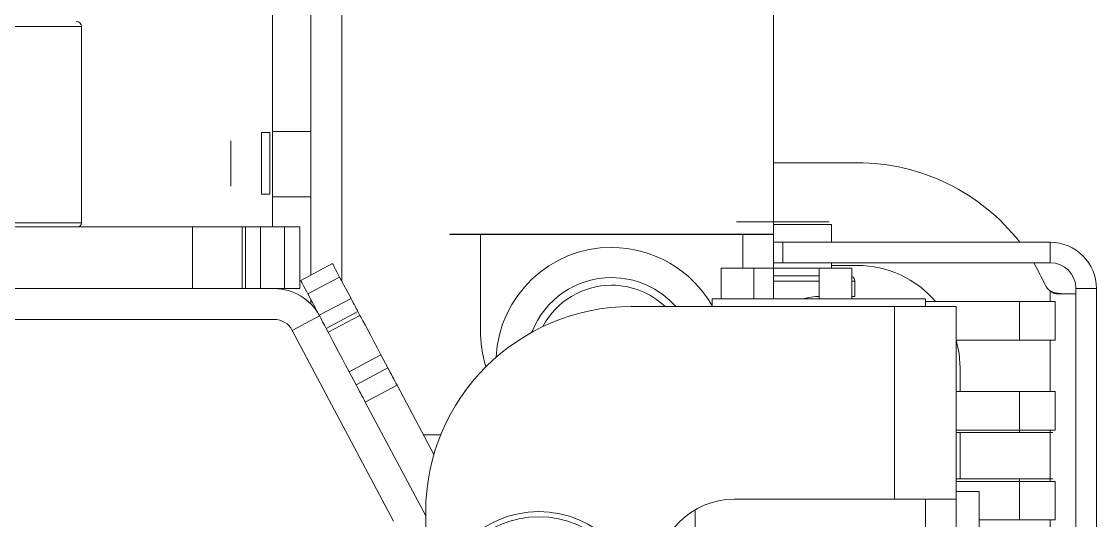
# Model space of a CAD drawing. Header units: millimetres. Extents: x 157 to 416, y 629 to 713.
# Drawn here: x 169.926 to 174.109, y 655.576 to 657.519 of the extents above; entities that cross this region are included whole.
import ezdxf

# ---------------------------------------------------------------- set-up
doc = ezdxf.new("R2010")
doc.units = ezdxf.units.MM

msp = doc.modelspace()

# ---------------------------------------------------------------- linework, layer by layer
at = {"color": 7, "linetype": 'Continuous', "lineweight": 15}
for p, q in [((172.8522, 656.6905), (172.8522, 660.2407)), ((170.9022, 657.6191), (170.9022, 657.0911)), ((171.0522, 656.5324), (171.0522, 657.6191)), ((170.1594, 656.7351), (170.1594, 657.4991)), ((170.8922, 657.0865), (170.8602, 657.0865)), ((170.8602, 657.0865), (170.8602, 656.8465)), ((170.8922, 657.0865), (170.8922, 656.8465)), ((171.0522, 657.0911), (170.9022, 657.0911)), ((170.9022, 657.0911), (170.9022, 656.8365)), ((171.052, 657.067), (171.052, 656.7531)), ((172.8522, 656.9691), (173.1783, 656.9691)), ((171.0521, 656.8931), (171.0521, 656.9283)), ((171.0521, 656.6888), (171.0521, 656.8931)), ((170.8602, 656.8465), (170.8922, 656.8465)), ((170.9022, 656.8365), (171.0522, 656.8365)), ((170.9022, 656.8365), (170.9022, 656.7191)), ((165.1892, 656.7191), (170.5917, 656.7191)), ((170.5917, 656.7191), (170.7849, 656.7191)), ((170.5917, 656.7191), (170.5917, 656.4791)), ((170.7849, 656.7191), (170.7975, 656.7191)), ((170.7849, 656.7191), (170.7849, 656.4791)), ((170.7975, 656.7191), (170.8555, 656.7191)), ((170.7975, 656.7191), (170.7975, 656.4791)), ((170.8555, 656.7191), (170.8555, 656.4791)), ((170.8555, 656.7191), (170.9494, 656.7191)), ((170.9494, 656.7191), (170.9494, 656.4791)), ((170.9494, 656.7191), (171.0094, 656.7191)), ((171.0094, 656.7191), (171.0094, 656.4791)), ((171.052, 656.7531), (171.052, 656.5323)), ((172.7083, 656.7386), (173.0683, 656.7386)), ((172.8522, 656.7286), (173.0783, 656.7286)), ((173.0783, 656.6596), (173.0783, 656.7286)), ((171.0521, 656.5324), (171.0521, 656.6888)), ((172.8522, 656.6905), (171.5922, 656.6905)), ((171.5922, 656.6895), (171.5922, 656.6905)), ((171.5922, 656.6895), (171.7122, 656.6895)), ((171.7122, 656.6895), (171.7122, 656.6905)), ((171.7122, 656.6895), (171.7122, 656.3195)), ((171.7122, 656.6895), (172.7322, 656.6895)), ((172.7322, 656.5591), (172.7322, 656.6895)), ((172.7322, 656.6895), (172.8522, 656.6895)), ((172.8522, 656.6895), (172.8522, 656.6905)), ((172.8522, 656.6895), (172.8522, 656.4391)), ((172.8522, 656.6596), (172.8883, 656.6596)), ((172.8883, 656.6596), (172.8883, 656.5796)), ((172.8883, 656.6596), (173.9288, 656.6596)), ((173.9288, 656.6596), (173.9288, 656.5796)), ((171.136, 656.5769), (171.0124, 656.5113)), ((172.6491, 656.5591), (172.6491, 656.4391)), ((172.6491, 656.5591), (172.7762, 656.5591)), ((172.7762, 656.5591), (172.7762, 656.4391)), ((172.7762, 656.5591), (173.0302, 656.5591)), ((172.8522, 656.5796), (172.8883, 656.5796)), ((172.8883, 656.5796), (173.9288, 656.5796)), ((173.0302, 656.5591), (173.1572, 656.5591)), ((173.0302, 656.5591), (173.0302, 656.4391)), ((173.0783, 656.5591), (173.0783, 656.5796)), ((173.0783, 656.5691), (173.1783, 656.5691)), ((173.1572, 656.5591), (173.1572, 656.4391)), ((171.1641, 656.5239), (171.0405, 656.4583)), ((171.1641, 656.5239), (171.2082, 656.4409)), ((172.8522, 656.5286), (173.0302, 656.5286)), ((173.1683, 656.4486), (173.1683, 656.5086)), ((166.7365, 656.4791), (170.5917, 656.4791)), ((170.5917, 656.4791), (170.7849, 656.4791)), ((170.7849, 656.4791), (170.7975, 656.4791)), ((170.7975, 656.4791), (170.8555, 656.4791)), ((170.8555, 656.4791), (170.9494, 656.4791)), ((170.9494, 656.4791), (171.0094, 656.4791)), ((174.0288, 656.4796), (174.0288, 655.4778)), ((174.1088, 656.4796), (174.0288, 656.4796)), ((174.1088, 656.4796), (174.1088, 655.4677)), ((171.0405, 656.4583), (171.0845, 656.3753)), ((171.052, 656.4367), (171.052, 656.4191)), ((171.0521, 656.419), (171.0521, 656.4365)), ((171.0522, 656.4189), (171.0522, 656.4363)), ((171.2082, 656.4409), (171.0845, 656.3753)), ((173.4432, 656.4391), (172.6132, 656.4391)), ((172.6132, 656.4391), (172.6132, 656.4091)), ((173.0243, 656.4486), (173.0302, 656.4486)), ((173.1572, 656.4486), (173.1683, 656.4486)), ((173.4432, 656.4091), (173.4432, 656.4391)), ((173.8096, 656.4286), (173.4432, 656.4286)), ((173.8096, 656.4286), (173.8096, 656.2786)), ((173.9483, 656.4286), (173.8096, 656.4286)), ((173.9483, 656.2786), (173.9483, 656.4286)), ((173.9561, 656.4591), (174.0276, 656.4591)), ((171.2354, 656.3897), (171.1117, 656.3241)), ((171.2354, 656.3897), (171.2432, 656.375)), ((173.3232, 656.4091), (172.2988, 656.4091)), ((173.5632, 656.4091), (173.3232, 656.4091)), ((173.3232, 655.6591), (173.3232, 656.4091)), ((173.5632, 655.6591), (173.5632, 656.4091)), ((170.9092, 656.3591), (166.8711, 656.3591)), ((171.0858, 656.3729), (170.9798, 656.3166)), ((171.2432, 656.375), (171.1195, 656.3094)), ((171.374, 655.5741), (170.9798, 656.3166)), ((171.1117, 656.3241), (171.1195, 656.3094)), ((173.5632, 656.2786), (173.8096, 656.2786)), ((173.8096, 656.2786), (173.9483, 656.2786)), ((171.3247, 656.2215), (171.201, 656.1558)), ((171.3247, 656.2215), (171.3517, 656.1705)), ((171.201, 656.1558), (171.2281, 656.1049)), ((171.3517, 656.1705), (171.2281, 656.1049)), ((173.5783, 656.1691), (173.5783, 656.0786)), ((171.3874, 656.1033), (171.2637, 656.0377)), ((171.3874, 656.1033), (171.5308, 655.8331)), ((173.8096, 656.0786), (173.5632, 656.0786)), ((173.8096, 656.0786), (173.8096, 655.9286)), ((173.9483, 656.0786), (173.8096, 656.0786)), ((173.9483, 655.9286), (173.9483, 656.0786)), ((171.2637, 656.0377), (171.4988, 655.5948)), ((173.8096, 655.9286), (173.9483, 655.9286)), ((173.8083, 655.9186), (173.5632, 655.9186)), ((173.5783, 655.9186), (173.5783, 655.7386)), ((173.9383, 655.9186), (173.8083, 655.9186)), ((173.5632, 655.7386), (173.8083, 655.7386)), ((173.8083, 655.7386), (173.9383, 655.7386)), ((173.8096, 655.7286), (173.8096, 655.5786)), ((173.9483, 655.7286), (173.8096, 655.7286)), ((173.9483, 655.5786), (173.9483, 655.7286)), ((173.6522, 655.6895), (173.5632, 655.6895)), ((173.6522, 655.5295), (173.6522, 655.6895)), ((173.3232, 655.6591), (172.6988, 655.6591)), ((173.5632, 655.6591), (173.3232, 655.6591)), ((173.4432, 655.499), (173.4432, 655.6591)), ((173.5632, 655.4539), (173.5632, 655.6591)), ((171.4988, 655.6091), (171.4988, 653.8466)), ((172.5467, 655.6177), (172.5467, 653.4591)), ((173.6522, 655.5786), (173.8096, 655.5786)), ((173.8096, 655.5786), (173.9483, 655.5786))]:
    msp.add_line(p, q, dxfattribs=at)
at = {"color": 8, "linetype": 'Continuous', "lineweight": 15}
for p, q in [((171.1722, 657.9031), (171.1722, 656.5088)), ((163.8594, 657.4991), (170.1594, 657.4991)), ((163.8594, 656.7351), (170.1594, 656.7351)), ((172.8883, 656.5086), (172.8522, 656.5086)), ((173.0302, 656.5086), (172.8883, 656.5086)), ((173.1683, 656.5086), (173.1572, 656.5086)), ((173.9288, 656.4704), (173.9288, 656.4286)), ((173.9288, 656.2786), (173.9288, 656.0786)), ((173.5632, 655.9286), (173.8096, 655.9286)), ((173.9288, 655.9286), (173.9288, 655.7286)), ((171.4903, 655.9095), (171.5573, 655.9095)), ((173.8096, 655.7286), (173.5632, 655.7286)), ((173.9288, 655.5786), (173.9288, 655.4526))]:
    msp.add_line(p, q, dxfattribs=at)
at = {"color": 7, "linetype": 'Continuous', "lineweight": 15, "flags": 128}
for points in [[(171.136, 656.5769), (171.1366, 656.5759), (171.1382, 656.5729), (171.1408, 656.568), (171.1443, 656.5614), (171.1485, 656.5534), (171.1534, 656.5442), (171.1587, 656.5343), (171.1641, 656.5239)], [(173.8649, 656.5796), (173.8745, 656.5632), (173.909, 656.4947)], [(171.0124, 656.5113), (171.0129, 656.5103), (171.0145, 656.5072), (171.0171, 656.5023), (171.0206, 656.4958), (171.0249, 656.4877), (171.0297, 656.4786), (171.035, 656.4686), (171.0405, 656.4583)], [(171.2082, 656.4409), (171.2128, 656.4323), (171.2172, 656.4239), (171.2215, 656.4159), (171.2253, 656.4087), (171.2287, 656.4022), (171.2316, 656.3969), (171.2338, 656.3927), (171.2354, 656.3897)], [(171.0845, 656.3753), (171.0891, 656.3667), (171.0936, 656.3583), (171.0978, 656.3503), (171.1017, 656.343), (171.1051, 656.3366), (171.1079, 656.3312), (171.1102, 656.327), (171.1117, 656.3241)], [(171.2432, 656.375), (171.2478, 656.3663), (171.2545, 656.3537), (171.2631, 656.3375), (171.2733, 656.3182), (171.2849, 656.2964), (171.2976, 656.2726), (171.3109, 656.2474), (171.3247, 656.2215)], [(171.1195, 656.3094), (171.1242, 656.3006), (171.1309, 656.288), (171.1394, 656.2719), (171.1497, 656.2526), (171.1613, 656.2308), (171.1739, 656.2069), (171.1873, 656.1817), (171.201, 656.1558)], [(173.5632, 656.2779), (173.5742, 656.226), (173.5783, 656.1691)], [(171.3517, 656.1705), (171.3563, 656.1619), (171.3609, 656.1532), (171.3655, 656.1446), (171.37, 656.1361), (171.3745, 656.1277), (171.3789, 656.1194), (171.3832, 656.1113), (171.3874, 656.1033)], [(171.2281, 656.1049), (171.2327, 656.0962), (171.2373, 656.0876), (171.2418, 656.079), (171.2463, 656.0705), (171.2508, 656.0621), (171.2552, 656.0538), (171.2595, 656.0456), (171.2637, 656.0377)]]:
    msp.add_lwpolyline(points, dxfattribs=at)
at = {"color": 7, "linetype": 'Continuous', "lineweight": 15}
for centre, radius, start, end in [((170.1394, 657.4991), 0.02, 0, 90), ((173.1783, 656.1691), 0.8, 37.8192, 90), ((170.1434, 656.7351), 0.016, 270, 0), ((172.2222, 656.1895), 0.45, 90, 177.156), ((172.2222, 656.1895), 0.45, 29.6673, 90), ((173.9288, 656.4796), 0.18, 0, 90), ((173.1783, 656.1691), 0.4, 40.4404, 90), ((173.9288, 656.4796), 0.1, 0, 90), ((172.2222, 656.1895), 0.3325, 90, 158.8533), ((172.2222, 656.1895), 0.3325, 41.3453, 90), ((173.1483, 656.5086), 0.02, 0, 63.4518), ((170.9092, 656.2791), 0.2, 27.9591, 90), ((172.2222, 656.1895), 0.3029, 90, 152.1001), ((172.2222, 656.1895), 0.3029, 46.4776, 90), ((173.9638, 656.5191), 0.06, 204.0151, 234.2912), ((172.2988, 655.6091), 0.8, 90, 180), ((170.9092, 656.2791), 0.08, 27.9591, 90), ((172.2222, 656.3195), 0.51, 180, 196.4802), ((173.7899, 655.9261), 0.0199, 337.7202, 7.0894), ((173.7899, 655.731), 0.0199, 352.915, 22.2736), ((172.6988, 655.3591), 0.3, 90, 180), ((171.9388, 655.211), 0.4, 360, 180), ((171.9388, 655.211), 0.38, 360, 180)]:
    msp.add_arc(centre, radius, start, end, dxfattribs=at)
for points, knots in [([(170.7402, 657.0545), (170.7402, 657.0533), (170.7402, 657.0516), (170.7402, 657.0406), (170.7402, 657.0293), (170.7402, 657.0152), (170.7402, 656.9947), (170.7402, 656.9667), (170.7402, 656.9386), (170.7402, 656.918), (170.7402, 656.904), (170.7402, 656.8924), (170.7402, 656.8823), (170.7402, 656.8765), (170.7402, 656.8785), (170.7402, 656.8785)], [0, 0, 0, 0, 0.1196659, 0.184086, 0.2498713, 0.3156563, 0.3800727, 0.4997405, 0.6194047, 0.6838228, 0.7496081, 0.8153944, 0.8798138, 0.9994786, 1, 1, 1, 1]), ([(173.9288, 656.4704), (173.9366, 656.4671), (173.9525, 656.4605), (173.9694, 656.4596), (173.978, 656.4591)], [0, 0, 0, 0, 0.487983, 1, 1, 1, 1]), ([(173.9288, 656.4704), (173.933, 656.4672), (173.9392, 656.4625), (173.9489, 656.4595), (173.9537, 656.4592), (173.9561, 656.4591)], [0, 0, 0, 0, 0.511307, 0.757075, 1, 1, 1, 1]), ([(172.9672, 656.4391), (172.9746, 656.4411), (172.9943, 656.4464), (173.0128, 656.4477), (173.0243, 656.4486)], [0, 0, 0, 0, 0.376076, 1, 1, 1, 1])]:
    msp.add_open_spline(points, degree=3, knots=knots, dxfattribs=at)

doc.saveas('drawing.dxf')
